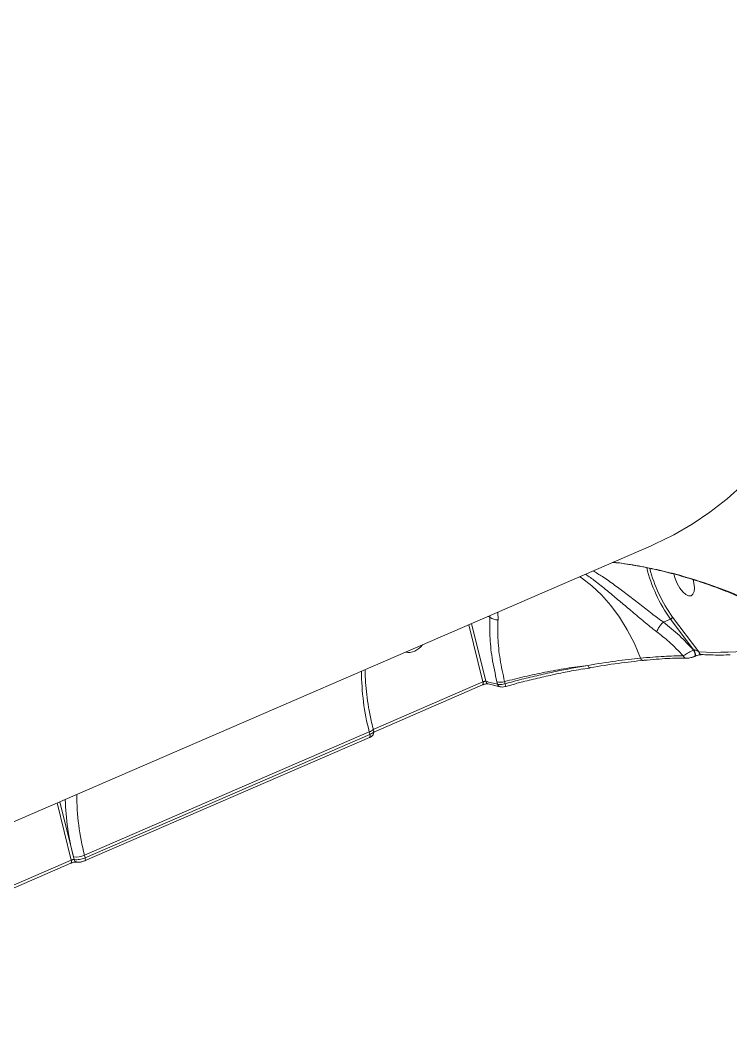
# Model space of a CAD drawing. Header units: millimetres. Extents: x -6104 to 7803, y -6013 to 4803.
# Drawn here: x 1630.9 to 1801.8, y 1836.1 to 2079.1 of the extents above; entities that cross this region are included whole.
import ezdxf

# ---------------------------------------------------------------- set-up
doc = ezdxf.new("R2010")
doc.units = ezdxf.units.MM
doc.layers.add('DIKOM_ОБЪЕКТ', color=7, linetype='Continuous')

msp = doc.modelspace()

# ---------------------------------------------------------------- linework, layer by layer
at = {"layer": 'DIKOM_ОБЪЕКТ', "color": 7, "linetype": 'Continuous', "lineweight": 15}
for p, q in [((1782.661, 1952.591), (1513.769, 1836.139)), ((1745.838, 1934.817), (1745.796, 1936.626)), ((1742.876, 1920.016), (1739.474, 1933.888)), ((1743.897, 1935.463), (1743.45, 1935.61)), ((1743.903, 1935.806), (1743.897, 1935.463)), ((1785.629, 1934.243), (1785.622, 1934.239)), ((1785.629, 1934.243), (1787.34, 1934.984)), ((1787.34, 1934.984), (1792.926, 1927.521)), ((1794.116, 1927.065), (1787.836, 1935.456)), ((1738.846, 1933.616), (1742.216, 1919.873)), ((1792.926, 1927.521), (1792.854, 1927.49)), ((1793.089, 1925.98), (1792.996, 1925.964)), ((1793.161, 1926.012), (1793.089, 1925.98)), ((1767.887, 1923.195), (1766.199, 1922.901)), ((1742.216, 1919.873), (1715.82, 1908.441)), ((1746.315, 1918.678), (1743.444, 1919.407)), ((1745.591, 1919.841), (1745.725, 1919.292)), ((1747.543, 1919.423), (1747.419, 1919.929)), ((1750.399, 1919.446), (1747.73, 1918.731)), ((1742.096, 1919.125), (1715.937, 1907.796)), ((1646.368, 1878.142), (1714.868, 1907.808)), ((1715.017, 1907.202), (1646.516, 1877.536)), ((1714.868, 1907.808), (1715.017, 1907.202)), ((1715.775, 1908.625), (1715.928, 1907.999)), ((1714.896, 1906.455), (1646.396, 1876.789)), ((1639.809, 1890.725), (1643.18, 1876.982)), ((1643.682, 1877.768), (1640.437, 1890.997)), ((1646.516, 1877.536), (1646.368, 1878.142)), ((1643.18, 1876.982), (1616.783, 1865.55)), ((1643.059, 1876.235), (1616.901, 1864.906)), ((1643.839, 1877.126), (1643.682, 1877.768))]:
    msp.add_line(p, q, dxfattribs=at)
at = {"layer": 'DIKOM_ОБЪЕКТ', "color": 7, "linetype": 'Continuous', "lineweight": 15, "flags": 128}
for points in [[(1804.904, 1967.421), (1800.938, 1963.894), (1796.812, 1960.683), (1792.533, 1957.791), (1788.102, 1955.22), (1783.526, 1952.973), (1782.661, 1952.591)], [(1765.491, 1945.155), (1765.943, 1944.856), (1768.404, 1942.986), (1770.757, 1940.78), (1772.978, 1938.259), (1775.046, 1935.448), (1776.94, 1932.376), (1778.642, 1929.071), (1780.134, 1925.568)], [(1792.762, 1944.456), (1792.981, 1943.584), (1793.105, 1942.493), (1793.023, 1941.583), (1792.742, 1940.929), (1792.285, 1940.584), (1791.688, 1940.576), (1791, 1940.905), (1790.277, 1941.544), (1789.578, 1942.443), (1788.958, 1943.528), (1788.468, 1944.71), (1788.17, 1945.789)], [(1792.854, 1927.49), (1793, 1927.262), (1793.12, 1927.005), (1793.207, 1926.74), (1793.251, 1926.487), (1793.25, 1926.268), (1793.204, 1926.099), (1793.117, 1925.995), (1793.089, 1925.98)], [(1792.926, 1927.521), (1793.072, 1927.293), (1793.192, 1927.037), (1793.279, 1926.771), (1793.323, 1926.519), (1793.322, 1926.299), (1793.277, 1926.131), (1793.189, 1926.027), (1793.165, 1926.013)], [(1780.134, 1925.568), (1780.205, 1925.406), (1780.293, 1925.265), (1780.395, 1925.148), (1780.508, 1925.061), (1780.628, 1925.007), (1780.75, 1924.987), (1780.871, 1925.003), (1780.986, 1925.053)], [(1791.146, 1925.546), (1791.163, 1925.546), (1791.164, 1925.546)], [(1742.216, 1919.873), (1742.25, 1919.7), (1742.263, 1919.541), (1742.256, 1919.4), (1742.227, 1919.282), (1742.18, 1919.193), (1742.115, 1919.135), (1742.096, 1919.125)], [(1747.717, 1918.778), (1747.718, 1918.777), (1747.719, 1918.772)], [(1714.868, 1907.808), (1715.17, 1907.954), (1715.421, 1908.108), (1715.611, 1908.262), (1715.732, 1908.413), (1715.78, 1908.554), (1715.775, 1908.624)], [(1715.017, 1907.202), (1715.05, 1907.031), (1715.063, 1906.872), (1715.056, 1906.731), (1715.028, 1906.614), (1714.981, 1906.524), (1714.917, 1906.465), (1714.896, 1906.455)], [(1643.18, 1876.982), (1643.213, 1876.81), (1643.226, 1876.65), (1643.219, 1876.509), (1643.191, 1876.392), (1643.143, 1876.302), (1643.078, 1876.244), (1643.059, 1876.235)], [(1646.516, 1877.536), (1646.55, 1877.364), (1646.563, 1877.206), (1646.556, 1877.065), (1646.528, 1876.948), (1646.481, 1876.858), (1646.417, 1876.799), (1646.391, 1876.787)]]:
    msp.add_lwpolyline(points, dxfattribs=at)
at = {"layer": 'DIKOM_ОБЪЕКТ', "color": 7, "linetype": 'Continuous', "lineweight": 15}
for centre, radius, start, end in [((1816.374, 1955.94), 35.806, 193.85638, 215.82062), ((1816.031, 1955.793), 34.765, 194.33541, 215.80182), ((1745.594, 1937.321), 2.516, 227.6012, 275.56481), ((1798.383, 2016.515), 89.552, 267.26878, 285.48773), ((1724.396, 1930.405), 3.465, 257.22212, 293.95128), ((1723.689, 1931.678), 4.917, 295.45417, 323.71399), ((1794.969, 1927.307), 0.886, 195.83451, 265.59995), ((1791.211, 1926.398), 0.855, 198.98633, 265.67435), ((1772.008, 1922.549), 59.011, 180.1236, 194.46559), ((1768.24, 1923.953), 0.799, 188.14931, 243.52683), ((1767.902, 1923.408), 0.172, 263.89314, 318.69747), ((1778.211, 2053.095), 137.69, 255.12999, 256.35358), ((1743.679, 1920.196), 0.823, 192.63648, 253.43283), ((1746.33, 1923.516), 3.749, 258.61993, 286.88877), ((1746.533, 1919.477), 0.829, 192.88345, 254.15373), ((1690.09, 1903.581), 59.598, 14.77342, 15.41594), ((1703.495, 1892.881), 58.998, 180.12218, 194.46712), ((1706.936, 1893.777), 65.249, 181.95155, 194.2028), ((1644.424, 1882.266), 4.559, 260.62437, 295.23554), ((1644.643, 1877.306), 0.824, 192.6288, 252.77127)]:
    msp.add_arc(centre, radius, start, end, dxfattribs=at)
for points, knots in [([(1873.825, 1958.027), (1873.842, 1958.043), (1876.538, 1960.538), (1881.369, 1966.591), (1888.203, 1976.265), (1894.232, 1987.108), (1899.542, 1998.877), (1904.123, 2011.538), (1908.055, 2025.286), (1911.294, 2040.123), (1913.813, 2056.021), (1915.556, 2072.631), (1916.535, 2089.878), (1916.779, 2107.677), (1916.292, 2126.317), (1915.043, 2145.77), (1913.019, 2165.986), (1910.264, 2186.52), (1906.805, 2207.294), (1902.683, 2228.226), (1897.832, 2249.658), (1892.236, 2271.535), (1885.898, 2293.79), (1878.956, 2315.933), (1871.449, 2337.891), (1863.426, 2359.597), (1854.758, 2381.403), (1845.445, 2403.237), (1835.507, 2425.022), (1825.599, 2445.377), (1815.835, 2464.299), (1806.309, 2481.818), (1796.453, 2499.031), (1786.29, 2515.886), (1775.93, 2532.203), (1765.426, 2547.904), (1755.925, 2561.433), (1749.859, 2569.618), (1747.389, 2572.951)], [0, 0, 0, 0, 0.0001878, 0.0303399, 0.0605166, 0.0906687, 0.1199697, 0.1492932, 0.1785943, 0.2087463, 0.238923, 0.2690751, 0.2983757, 0.3276989, 0.3569995, 0.3871513, 0.4173276, 0.4474793, 0.4767801, 0.5061036, 0.5354043, 0.5655563, 0.5957329, 0.6258848, 0.6551856, 0.6845091, 0.7138099, 0.7439618, 0.7741383, 0.8042902, 0.8297913, 0.8553221, 0.880853, 0.9066258, 0.9323986, 0.9575223, 0.9827031, 1, 1, 1, 1]), ([(1823.095, 1930.107), (1821.338, 1931.285), (1817.824, 1933.643), (1811.913, 1936.89), (1805.558, 1939.91), (1798.163, 1942.869), (1791.153, 1945.127), (1784.717, 1946.767), (1779.591, 1947.784), (1775.822, 1948.415), (1773.697, 1948.581), (1773.446, 1948.601)], [0, 0, 0, 0, 0.1357663, 0.2715392, 0.4102382, 0.5489234, 0.721391, 0.808949, 0.8964847, 0.9877893, 1, 1, 1, 1]), ([(1823.105, 1929.68), (1822.595, 1930.054), (1820.94, 1931.265), (1817.855, 1933.214), (1813.847, 1935.542), (1809.519, 1937.788), (1805.091, 1939.863), (1800.516, 1941.777), (1795.905, 1943.483), (1791.156, 1945.006), (1786.437, 1946.292), (1781.982, 1947.31), (1777.888, 1948.06), (1775.16, 1948.486), (1773.729, 1948.619), (1773.532, 1948.638)], [0, 0, 0, 0, 0.0412239, 0.1336033, 0.2280559, 0.3245654, 0.4231429, 0.5114335, 0.6050435, 0.6944695, 0.7799643, 0.8622441, 0.9296995, 0.9903141, 1, 1, 1, 1]), ([(1785.622, 1934.239), (1785.621, 1934.239), (1785.416, 1934.419), (1784.224, 1935.206), (1782.133, 1936.881), (1779.285, 1939.062), (1776.512, 1941.214), (1773.719, 1943.296), (1771.08, 1945.159), (1769.464, 1946.12), (1768.729, 1946.558)], [0, 0, 0, 0, 0.0000569, 0.0366878, 0.1886998, 0.3468815, 0.5009384, 0.6592674, 0.8449777, 1, 1, 1, 1]), ([(1766.921, 1945.775), (1767.676, 1945.24), (1769.283, 1944.101), (1771.912, 1941.985), (1774.678, 1939.67), (1777.437, 1937.322), (1780.303, 1934.909), (1782.527, 1933.096), (1783.758, 1932.141), (1784.034, 1931.926)], [0, 0, 0, 0, 0.1604315, 0.3418245, 0.4947921, 0.6476374, 0.8016145, 0.9554552, 1, 1, 1, 1]), ([(1743.897, 1935.463), (1743.859, 1933.976), (1743.78, 1930.914), (1744.326, 1925.633), (1745.165, 1921.79), (1745.591, 1919.841)], [0, 0, 0, 0, 0.3175169, 0.6539213, 1, 1, 1, 1]), ([(1747.419, 1919.929), (1747.023, 1921.737), (1746.219, 1925.403), (1745.782, 1929.953), (1745.739, 1933.037), (1745.815, 1934.42), (1745.838, 1934.817)], [0, 0, 0, 0, 0.3362367, 0.6822365, 0.9087907, 1, 1, 1, 1]), ([(1785.622, 1934.239), (1785.477, 1934.1), (1785.188, 1933.822), (1784.757, 1933.285), (1784.388, 1932.733), (1784.156, 1932.285), (1784.064, 1932.034), (1784.038, 1931.941), (1784.034, 1931.926)], [0, 0, 0, 0, 0.2120127, 0.4240724, 0.6361001, 0.8481474, 0.9764176, 1, 1, 1, 1]), ([(1792.854, 1927.49), (1791.763, 1928.68), (1789.567, 1931.078), (1786.947, 1933.184), (1785.629, 1934.243)], [0, 0, 0, 0, 0.4967478, 1, 1, 1, 1]), ([(1787.836, 1935.456), (1787.834, 1935.449), (1787.827, 1935.427), (1787.8, 1935.368), (1787.735, 1935.273), (1787.62, 1935.158), (1787.482, 1935.054), (1787.387, 1935.008), (1787.34, 1934.984)], [0, 0, 0, 0, 0.045953, 0.1415482, 0.3561198, 0.5708016, 0.7855199, 1, 1, 1, 1]), ([(1784.034, 1931.926), (1785.036, 1931.135), (1787.331, 1929.323), (1789.296, 1927.274), (1790.403, 1926.12)], [0, 0, 0, 0, 0.4365807, 1, 1, 1, 1]), ([(1792.854, 1927.49), (1792.673, 1927.401), (1792.312, 1927.225), (1791.723, 1926.913), (1791.163, 1926.599), (1790.696, 1926.319), (1790.495, 1926.183), (1790.403, 1926.12)], [0, 0, 0, 0, 0.195123, 0.3898784, 0.5934567, 0.8140488, 1, 1, 1, 1]), ([(1794.116, 1927.065), (1794.031, 1927.129), (1793.854, 1927.264), (1793.563, 1927.42), (1793.293, 1927.519), (1793.107, 1927.548), (1792.992, 1927.543), (1792.948, 1927.528), (1792.926, 1927.521)], [0, 0, 0, 0, 0.275979, 0.5812106, 0.7840439, 0.9045837, 0.9531603, 1, 1, 1, 1]), ([(1780.134, 1925.568), (1778.184, 1925.359), (1774.238, 1924.934), (1769.73, 1924.207), (1767.449, 1923.84)], [0, 0, 0, 0, 0.4941464, 1, 1, 1, 1]), ([(1768.031, 1923.295), (1770.307, 1923.661), (1774.912, 1924.402), (1778.946, 1924.834), (1780.986, 1925.053)], [0, 0, 0, 0, 0.49417553, 1, 1, 1, 1]), ([(1790.403, 1926.12), (1788.938, 1926.106), (1785.972, 1926.078), (1782.096, 1925.74), (1780.134, 1925.568)], [0, 0, 0, 0, 0.4937622, 1, 1, 1, 1]), ([(1780.986, 1925.053), (1782.946, 1925.224), (1786.711, 1925.554), (1789.597, 1925.585), (1790.981, 1925.599)], [0, 0, 0, 0, 0.520573, 1, 1, 1, 1]), ([(1791.147, 1925.556), (1791.146, 1925.556), (1791.011, 1925.556), (1790.856, 1925.554), (1790.702, 1925.552)], [0, 0, 0, 0, 0.0052907, 1, 1, 1, 1]), ([(1792.929, 1925.921), (1792.856, 1925.892), (1792.64, 1925.804), (1792.229, 1925.69), (1791.71, 1925.584), (1791.373, 1925.538), (1791.178, 1925.547), (1791.164, 1925.548)], [0, 0, 0, 0, 0.1193134, 0.3529812, 0.6126561, 0.9716902, 1, 1, 1, 1]), ([(1794.895, 1926.423), (1794.877, 1926.424), (1794.827, 1926.425), (1794.602, 1926.408), (1794.244, 1926.349), (1793.825, 1926.246), (1793.482, 1926.137), (1793.261, 1926.056), (1793.18, 1926.019), (1793.165, 1926.012)], [0, 0, 0, 0, 0.1004994, 0.2830392, 0.5248681, 0.7134747, 0.8573282, 0.9731231, 1, 1, 1, 1]), ([(1801.695, 1926.382), (1801.582, 1926.376), (1799.786, 1926.281), (1797.508, 1926.331), (1795.338, 1926.408), (1794.9, 1926.423)], [0, 0, 0, 0, 0.05118456, 0.80846925, 1, 1, 1, 1]), ([(1713.869, 1922.799), (1713.868, 1922.709), (1713.859, 1921.735), (1713.954, 1919.759), (1714.228, 1916.822), (1714.683, 1913.745), (1715.212, 1910.997), (1715.622, 1909.27), (1715.775, 1908.625)], [0, 0, 0, 0, 0.0214306, 0.2333856, 0.4458942, 0.6589813, 0.8725527, 1, 1, 1, 1]), ([(1747.419, 1919.929), (1749.027, 1920.336), (1752.257, 1921.153), (1757.248, 1922.212), (1762.361, 1923.148), (1765.746, 1923.608), (1767.449, 1923.84)], [0, 0, 0, 0, 0.2373821, 0.4771565, 0.7370141, 1, 1, 1, 1]), ([(1767.449, 1923.84), (1764.903, 1923.377), (1761.046, 1922.675), (1755.669, 1921.484), (1751.587, 1920.506), (1748.879, 1919.781), (1747.543, 1919.423)], [0, 0, 0, 0, 0.3951642, 0.5986722, 0.8021762, 1, 1, 1, 1]), ([(1750.394, 1919.515), (1750.861, 1919.639), (1752.691, 1920.123), (1755.886, 1920.878), (1759.976, 1921.779), (1763.467, 1922.483), (1765.552, 1922.852), (1766.309, 1922.985)], [0, 0, 0, 0, 0.086606, 0.3392485, 0.5919058, 0.851895, 1, 1, 1, 1]), ([(1743.452, 1919.405), (1743.453, 1919.405), (1743.463, 1919.402), (1743.425, 1919.41), (1743.34, 1919.412), (1743.162, 1919.405), (1742.901, 1919.369), (1742.577, 1919.296), (1742.286, 1919.205), (1742.148, 1919.145), (1742.103, 1919.125)], [0, 0, 0, 0, 0.00584386, 0.09496676, 0.20053013, 0.3370183, 0.5006611, 0.69188434, 0.89775622, 1, 1, 1, 1]), ([(1742.876, 1920.016), (1742.843, 1920.018), (1742.779, 1920.021), (1742.634, 1920.001), (1742.473, 1919.964), (1742.328, 1919.918), (1742.248, 1919.886), (1742.216, 1919.873)], [0, 0, 0, 0, 0.21555815, 0.43077314, 0.6453106, 0.85961789, 1, 1, 1, 1]), ([(1747.543, 1919.423), (1747.486, 1919.409), (1747.212, 1919.339), (1746.718, 1919.253), (1746.126, 1919.217), (1745.859, 1919.267), (1745.725, 1919.292)], [0, 0, 0, 0, 0.0806242, 0.3870808, 0.6935788, 1, 1, 1, 1]), ([(1747.717, 1918.776), (1747.54, 1918.734), (1747.144, 1918.64), (1746.683, 1918.596), (1746.403, 1918.676), (1746.312, 1918.702)], [0, 0, 0, 0, 0.353633, 0.7918117, 1, 1, 1, 1]), ([(1715.927, 1908.002), (1715.927, 1908.001), (1715.988, 1907.872), (1715.964, 1907.592), (1715.863, 1907.246), (1715.67, 1906.962), (1715.382, 1906.705), (1715.116, 1906.545), (1714.918, 1906.466), (1714.893, 1906.456)], [0, 0, 0, 0, 0.0016006, 0.2009308, 0.3622145, 0.5190033, 0.6987993, 0.9624283, 1, 1, 1, 1]), ([(1715.909, 1907.994), (1715.919, 1907.98), (1715.97, 1907.905), (1715.845, 1907.716), (1715.542, 1907.454), (1715.192, 1907.286), (1715.017, 1907.202)], [0, 0, 0, 0, 0.0719639, 0.3813386, 0.6906323, 1, 1, 1, 1]), ([(1644.416, 1876.515), (1644.416, 1876.514), (1644.427, 1876.512), (1644.388, 1876.519), (1644.303, 1876.522), (1644.125, 1876.514), (1643.865, 1876.478), (1643.54, 1876.405), (1643.249, 1876.315), (1643.112, 1876.254), (1643.066, 1876.234)], [0, 0, 0, 0, 0.0058547, 0.0949947, 0.2005522, 0.3369364, 0.5006358, 0.6917672, 0.8976884, 1, 1, 1, 1]), ([(1643.839, 1877.126), (1643.807, 1877.127), (1643.742, 1877.131), (1643.597, 1877.11), (1643.437, 1877.073), (1643.291, 1877.028), (1643.211, 1876.995), (1643.18, 1876.982)], [0, 0, 0, 0, 0.2154454, 0.430659, 0.6452882, 0.8595772, 1, 1, 1, 1]), ([(1646.516, 1877.536), (1646.39, 1877.485), (1646.071, 1877.356), (1645.485, 1877.191), (1644.833, 1877.078), (1644.24, 1877.046), (1643.973, 1877.099), (1643.839, 1877.126)], [0, 0, 0, 0, 0.14072951, 0.35545928, 0.57027761, 0.78514805, 1, 1, 1, 1]), ([(1645.522, 1876.535), (1645.436, 1876.516), (1645.126, 1876.449), (1644.757, 1876.421), (1644.484, 1876.519), (1644.406, 1876.547)], [0, 0, 0, 0, 0.2135896, 0.7745777, 1, 1, 1, 1]), ([(1646.39, 1876.792), (1646.227, 1876.724), (1645.949, 1876.609), (1645.647, 1876.557), (1645.522, 1876.535)], [0, 0, 0, 0, 0.5855225, 1, 1, 1, 1])]:
    msp.add_open_spline(points, degree=3, knots=knots, dxfattribs=at)

doc.saveas('drawing.dxf')
